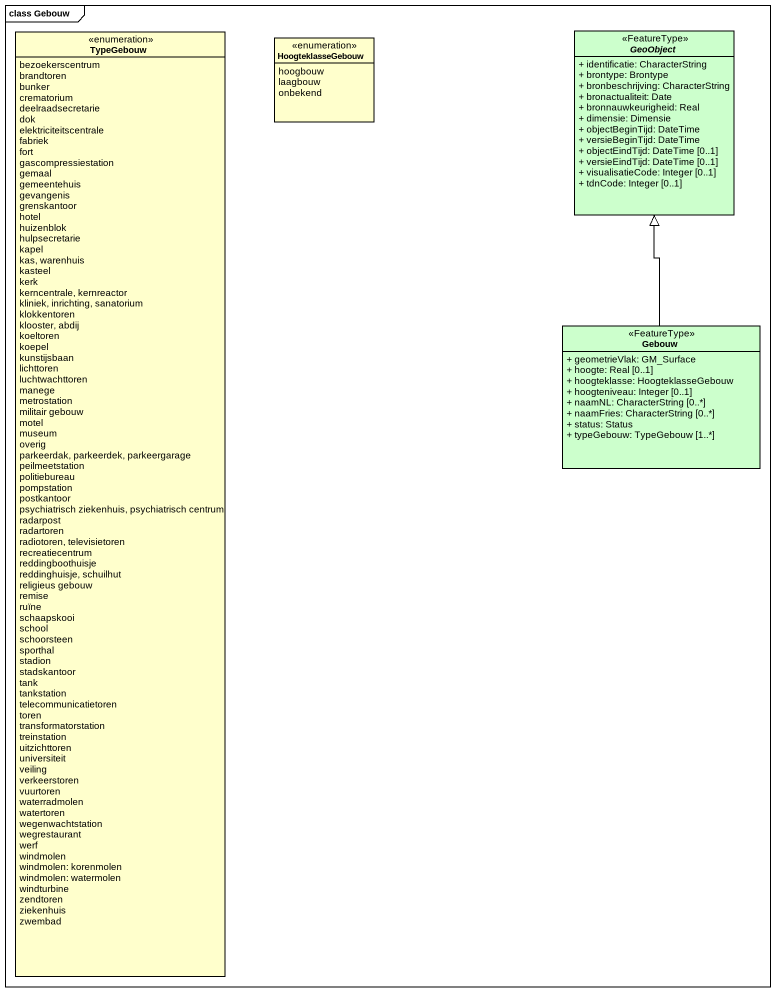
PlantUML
@startuml
mainframe class Gebouw
hide circle
hide empty members
skinparam classAttributeIconSize 0
enum TypeGebouw {
  bezoekerscentrum
  brandtoren
  bunker
  crematorium
  deelraadsecretarie
  dok
  elektriciteitscentrale
  fabriek
  fort
  gascompressiestation
  gemaal
  gemeentehuis
  gevangenis
  grenskantoor
  hotel
  huizenblok
  hulpsecretarie
  kapel
  kas, warenhuis
  kasteel
  kerk
  kerncentrale, kernreactor
  kliniek, inrichting, sanatorium
  klokkentoren
  klooster, abdij
  koeltoren
  koepel
  kunstijsbaan
  lichttoren
  luchtwachttoren
  manege
  metrostation
  militair gebouw
  motel
  museum
  overig
  parkeerdak, parkeerdek, parkeergarage
  peilmeetstation
  politiebureau
  pompstation
  postkantoor
  psychiatrisch ziekenhuis, psychiatrisch centrum
  radarpost
  radartoren
  radiotoren, televisietoren
  recreatiecentrum
  reddingboothuisje
  reddinghuisje, schuilhut
  religieus gebouw
  remise
  ruïne
  schaapskooi
  school
  schoorsteen
  sporthal
  stadion
  stadskantoor
  tank
  tankstation
  telecommunicatietoren
  toren
  transformatorstation
  treinstation
  uitzichttoren
  universiteit
  veiling
  verkeerstoren
  vuurtoren
  waterradmolen
  watertoren
  wegenwachtstation
  wegrestaurant
  werf
  windmolen
  windmolen: korenmolen
  windmolen: watermolen
  windturbine
  zendtoren
  ziekenhuis
  zwembad
}
enum HoogteklasseGebouw {
  hoogbouw
  laagbouw
  onbekend
}
abstract class GeoObject <<FeatureType>> #CCFFCC {
  + identificatie: CharacterString
  + brontype: Brontype
  + bronbeschrijving: CharacterString
  + bronactualiteit: Date
  + bronnauwkeurigheid: Real
  + dimensie: Dimensie
  + objectBeginTijd: DateTime
  + versieBeginTijd: DateTime
  + objectEindTijd: DateTime [0..1]
  + versieEindTijd: DateTime [0..1]
  + visualisatieCode: Integer [0..1]
  + tdnCode: Integer [0..1]
}
class Gebouw <<FeatureType>> #CCFFCC {
  + geometrieVlak: GM_Surface
  + hoogte: Real [0..1]
  + hoogteklasse: HoogteklasseGebouw
  + hoogteniveau: Integer [0..1]
  + naamNL: CharacterString [0..*]
  + naamFries: CharacterString [0..*]
  + status: Status
  + typeGebouw: TypeGebouw [1..*]
}
Gebouw -up-|> GeoObject
@enduml
